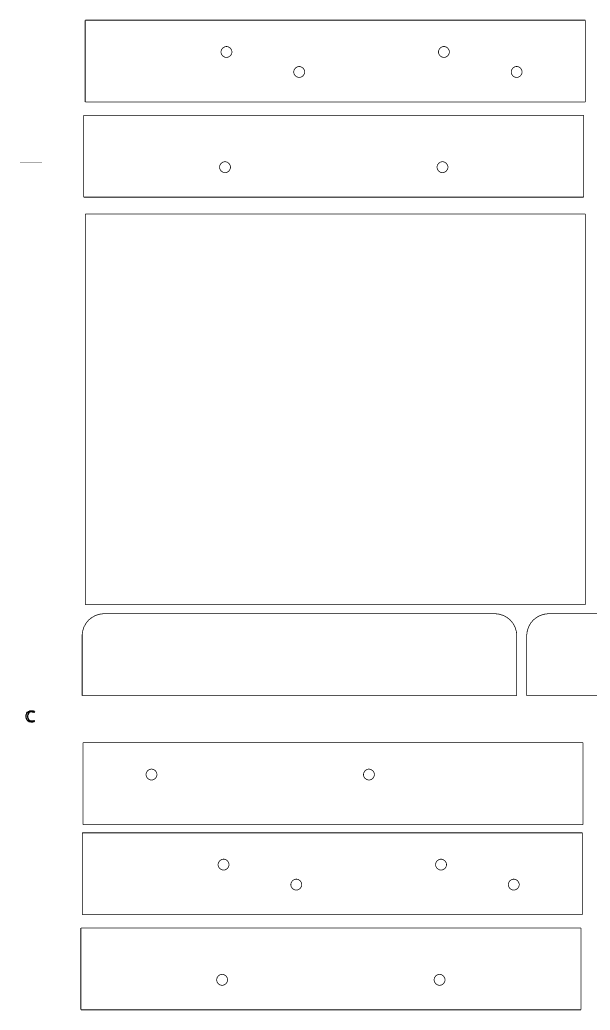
# Model space of a CAD drawing. Extents: x 0 to 72, y 0 to 96.
# Drawn here: x 0.02 to 12.37, y 53.68 to 75.13 of the extents above; entities that cross this region are included whole.
import ezdxf

# ---------------------------------------------------------------- set-up
doc = ezdxf.new("R2010")
doc.units = 0
doc.layers.get('0').update_dxf_attribs({"linetype": 'CONTINUOUS'})

msp = doc.modelspace()

# ---------------------------------------------------------------- linework, layer by layer
at = {"color": 0}
for points, const_width in [([(1.43744, 74.6481), (1.43744, 75.1204)], 0.01575), ([(1.43744, 75.1204), (12.2642, 75.1204)], 0.01575), ([(12.2642, 74.6481), (12.2642, 75.1204)], 0.01575), ([(1.43744, 73.3489), (1.43744, 74.6481)], 0.01575), ([(12.2642, 73.3489), (12.2642, 74.6481)], 0.01575), ([(1.43744, 73.3489), (12.2642, 73.3489)], 0.01575), ([(1.40625, 72.5857), (1.40625, 73.0581)], 0.01575), ([(12.2329, 73.0581), (1.40625, 73.0581)], 0.01575), ([(12.2329, 72.5857), (12.2329, 73.0581)], 0.01575), ([(1.40625, 71.2865), (1.40625, 72.5857)], 0.01575), ([(12.2329, 71.2865), (12.2329, 72.5857)], 0.01575), ([(0.5, 72.0472), (0.02501, 72.0472)], 0.00591), ([(9.05583, 71.936), (9.05583, 71.9246), (9.06506, 71.8901), (9.09033, 71.8525), (9.12787, 71.8272), (9.16237, 71.8179), (9.17389, 71.8179), (9.18533, 71.8179), (9.21983, 71.8272), (9.25738, 71.8525), (9.28271, 71.8901), (9.29199, 71.9246), (9.29199, 71.936), (9.29199, 71.9475), (9.28271, 71.9821), (9.25738, 72.0196), (9.21983, 72.0449), (9.18533, 72.0542), (9.17389, 72.0542), (9.16237, 72.0542), (9.12787, 72.0449), (9.09033, 72.0196), (9.06506, 71.9821), (9.05578, 71.9475), (9.05578, 71.936)], 0.01575), ([(12.2329, 71.2865), (1.40625, 71.2865)], 0.01575), ([(1.44086, 70.9231), (1.44086, 62.4586)], 0.01575), ([(12.2675, 70.9231), (1.44086, 70.9231)], 0.01575), ([(12.2675, 62.4586), (12.2675, 70.9231)], 0.01575), ([(12.2675, 62.4586), (1.44086, 62.4586)], 0.01575), ([(1.84489, 62.2619), (1.82107, 62.2619), (1.74968, 62.2524), (1.66097, 62.2249), (1.58074, 62.1812), (1.51079, 62.1236), (1.45313, 62.0538), (1.40956, 61.9735), (1.382, 61.8847), (1.37245, 61.8133), (1.37245, 61.7896)], 0.01575), ([(1.84489, 62.2619), (10.3094, 62.2619)], 0.01575), ([(10.7818, 61.7896), (10.7818, 61.8133), (10.7722, 61.8847), (10.7446, 61.9735), (10.7011, 62.0538), (10.6434, 62.1236), (10.5735, 62.1812), (10.4932, 62.2249), (10.4046, 62.2525), (10.3331, 62.2619), (10.3093, 62.2619)], 0.01575), ([(11.4716, 62.2619), (11.4478, 62.2619), (11.3764, 62.2524), (11.2877, 62.2249), (11.2074, 62.1812), (11.1375, 62.1236), (11.0799, 62.0538), (11.0363, 61.9735), (11.0087, 61.8847), (10.9992, 61.8133), (10.9992, 61.7896)], 0.01575), ([(11.4716, 62.2619), (19.9361, 62.2619)], 0.01575), ([(1.37245, 61.7896), (1.37245, 60.4903)], 0.01575), ([(10.7818, 61.7896), (10.7818, 60.4903)], 0.01575), ([(10.9992, 61.7896), (10.9992, 60.4903)], 0.01575), ([(1.37245, 60.4903), (10.7818, 60.4903)], 0.01575), ([(10.9992, 60.4903), (20.4085, 60.4903)], 0.01575), ([(1.38873, 58.9956), (1.38873, 59.4679)], 0.01575), ([(12.2154, 59.4679), (1.38873, 59.4679)], 0.01575), ([(12.2154, 58.9956), (12.2154, 59.4679)], 0.01575), ([(1.38873, 57.6962), (1.38873, 58.9956)], 0.01575), ([(12.2154, 57.6962), (12.2154, 58.9956)], 0.01575), ([(1.37468, 57.0444), (1.37468, 57.5169)], 0.01575), ([(1.37468, 57.5169), (12.2014, 57.5169)], 0.01575), ([(12.2154, 57.6962), (1.38873, 57.6962)], 0.01575), ([(12.2014, 57.0444), (12.2014, 57.5169)], 0.01575), ([(1.37468, 55.7453), (1.37468, 57.0444)], 0.01575), ([(12.2014, 55.7453), (12.2014, 57.0444)], 0.01575), ([(1.37468, 55.7453), (12.2014, 55.7453)], 0.01575), ([(1.34348, 54.9822), (1.34348, 55.4546)], 0.01575), ([(12.1702, 55.4546), (1.34348, 55.4546)], 0.01575), ([(12.1702, 54.9822), (12.1702, 55.4546)], 0.01575), ([(1.34348, 53.6829), (1.34348, 54.9822)], 0.01575), ([(12.1702, 53.6829), (12.1702, 54.9822)], 0.01575), ([(4.28444, 54.3325), (4.28444, 54.3211), (4.29368, 54.2865), (4.31901, 54.249), (4.35656, 54.2238), (4.39106, 54.2144), (4.40256, 54.2144), (4.41401, 54.2144), (4.44851, 54.2238), (4.48606, 54.249), (4.51133, 54.2867), (4.52067, 54.3211), (4.52067, 54.3326), (4.52067, 54.344), (4.51133, 54.3786), (4.48606, 54.4161), (4.44851, 54.4414), (4.41401, 54.4507), (4.40256, 54.4507), (4.39106, 54.4507), (4.35656, 54.4414), (4.31901, 54.4161), (4.29368, 54.3786), (4.28444, 54.344), (4.28444, 54.3326)], 0.01575), ([(8.99306, 54.3325), (8.99306, 54.3211), (9.00233, 54.2865), (9.02761, 54.249), (9.06515, 54.2238), (9.09967, 54.2144), (9.11117, 54.2144), (9.12261, 54.2144), (9.15712, 54.2238), (9.19467, 54.249), (9.21994, 54.2867), (9.22928, 54.3211), (9.22928, 54.3326), (9.22928, 54.344), (9.21994, 54.3786), (9.19467, 54.4161), (9.15712, 54.4414), (9.12261, 54.4507), (9.11117, 54.4507), (9.09967, 54.4507), (9.06515, 54.4414), (9.02761, 54.4161), (9.00233, 54.3786), (8.99306, 54.344), (8.99306, 54.3326)], 0.01575), ([(12.1702, 53.6829), (1.34348, 53.6829)], 0.01575)]:
    msp.add_lwpolyline(points, dxfattribs=dict(at, const_width=const_width))
at = {"color": 0, "const_width": 0.01575}
for points in [[(4.61458, 74.4315), (4.61458, 74.42), (4.60531, 74.3856), (4.57997, 74.3479), (4.54243, 74.3226), (4.50792, 74.3133), (4.49647, 74.3133), (4.48497, 74.3133), (4.45047, 74.3226), (4.41292, 74.3479), (4.38764, 74.3856), (4.37836, 74.42), (4.37836, 74.4315), (4.37836, 74.4429), (4.38764, 74.4775), (4.41292, 74.515), (4.45047, 74.5404), (4.48497, 74.5496), (4.49647, 74.5496), (4.50792, 74.5496), (4.54243, 74.5404), (4.57997, 74.515), (4.60531, 74.4775), (4.61458, 74.4429), (4.61458, 74.4315)], [(9.32324, 74.4315), (9.32324, 74.42), (9.31392, 74.3856), (9.28863, 74.3479), (9.25108, 74.3226), (9.21658, 74.3133), (9.20514, 74.3133), (9.19362, 74.3133), (9.15912, 74.3226), (9.12158, 74.3479), (9.09625, 74.3856), (9.08703, 74.42), (9.08703, 74.4315), (9.08703, 74.4429), (9.09625, 74.4775), (9.12158, 74.515), (9.15912, 74.5404), (9.19362, 74.5496), (9.20514, 74.5496), (9.21658, 74.5496), (9.25108, 74.5404), (9.28863, 74.515), (9.31392, 74.4775), (9.32324, 74.4429), (9.32324, 74.4315)], [(6.1894, 73.9985), (6.1894, 73.9869), (6.18007, 73.9525), (6.15479, 73.915), (6.11724, 73.8896), (6.08274, 73.8803), (6.07129, 73.8803), (6.05979, 73.8803), (6.02528, 73.8896), (5.98774, 73.915), (5.9624, 73.9525), (5.95318, 73.9869), (5.95318, 73.9985), (5.95318, 74.0099), (5.9624, 74.0444), (5.98774, 74.0819), (6.02528, 74.1072), (6.05979, 74.1165), (6.07129, 74.1165), (6.08274, 74.1165), (6.11724, 74.1072), (6.15479, 74.0819), (6.18007, 74.0444), (6.1894, 74.0099), (6.1894, 73.9985)], [(10.898, 73.9985), (10.898, 73.9869), (10.8887, 73.9525), (10.8634, 73.915), (10.8258, 73.8896), (10.7913, 73.8803), (10.7799, 73.8803), (10.7684, 73.8803), (10.7339, 73.8896), (10.6963, 73.915), (10.6711, 73.9525), (10.6618, 73.9869), (10.6618, 73.9985), (10.6618, 74.0099), (10.6711, 74.0444), (10.6963, 74.0819), (10.7339, 74.1072), (10.7684, 74.1165), (10.7799, 74.1165), (10.7913, 74.1165), (10.8258, 74.1072), (10.8634, 74.0819), (10.8887, 74.0444), (10.898, 74.0099), (10.898, 73.9985)], [(4.34717, 71.936), (4.34717, 71.9246), (4.35644, 71.8901), (4.38172, 71.8525), (4.41928, 71.8272), (4.45378, 71.8179), (4.46528, 71.8179), (4.47672, 71.8179), (4.51124, 71.8272), (4.54878, 71.8525), (4.57406, 71.8901), (4.58339, 71.9246), (4.58339, 71.936), (4.58339, 71.9475), (4.57406, 71.9821), (4.54878, 72.0196), (4.51124, 72.0449), (4.47672, 72.0542), (4.46528, 72.0542), (4.45378, 72.0542), (4.41928, 72.0449), (4.38172, 72.0196), (4.35644, 71.9821), (4.34717, 71.9475), (4.34717, 71.936)], [(2.75483, 58.779), (2.75483, 58.7675), (2.76411, 58.7331), (2.78939, 58.6954), (2.82693, 58.6701), (2.86143, 58.6608), (2.87294, 58.6608), (2.88439, 58.6608), (2.91889, 58.6701), (2.95643, 58.6954), (2.98178, 58.7331), (2.99104, 58.7675), (2.99104, 58.779), (2.99104, 58.7904), (2.98178, 58.825), (2.95643, 58.8625), (2.91889, 58.8878), (2.88439, 58.8971), (2.87294, 58.8971), (2.86143, 58.8971), (2.82693, 58.8878), (2.78939, 58.8625), (2.76411, 58.825), (2.75483, 58.7904), (2.75483, 58.779)], [(7.46349, 58.779), (7.46349, 58.7675), (7.47276, 58.7331), (7.49804, 58.6954), (7.5356, 58.6701), (7.5701, 58.6608), (7.5816, 58.6608), (7.59304, 58.6608), (7.62756, 58.6701), (7.6651, 58.6954), (7.69037, 58.7331), (7.69971, 58.7675), (7.69971, 58.779), (7.69971, 58.7904), (7.69037, 58.825), (7.6651, 58.8625), (7.62756, 58.8878), (7.59304, 58.8971), (7.5816, 58.8971), (7.5701, 58.8971), (7.5356, 58.8878), (7.49804, 58.8625), (7.47276, 58.825), (7.46349, 58.7904), (7.46349, 58.779)], [(4.55186, 56.8279), (4.55186, 56.8165), (4.54254, 56.7819), (4.51725, 56.7446), (4.47971, 56.7192), (4.44521, 56.7099), (4.43375, 56.7099), (4.42225, 56.7099), (4.38775, 56.7192), (4.35021, 56.7446), (4.32487, 56.7819), (4.31565, 56.8165), (4.31565, 56.8279), (4.31565, 56.8394), (4.32487, 56.874), (4.35021, 56.9115), (4.38775, 56.9368), (4.42225, 56.9461), (4.43375, 56.9461), (4.44521, 56.9461), (4.47971, 56.9368), (4.51725, 56.9115), (4.54254, 56.874), (4.55186, 56.8394), (4.55186, 56.8279)], [(9.26047, 56.8279), (9.26047, 56.8165), (9.25114, 56.7819), (9.22586, 56.7446), (9.18832, 56.7192), (9.15381, 56.7099), (9.14236, 56.7099), (9.13086, 56.7099), (9.09636, 56.7192), (9.05881, 56.7446), (9.03353, 56.7819), (9.02425, 56.8165), (9.02425, 56.8279), (9.02425, 56.8394), (9.03353, 56.874), (9.05881, 56.9115), (9.09636, 56.9368), (9.13086, 56.9461), (9.14236, 56.9461), (9.15381, 56.9461), (9.18832, 56.9368), (9.22586, 56.9115), (9.25114, 56.874), (9.26047, 56.8394), (9.26047, 56.8279)], [(6.12663, 56.3949), (6.12663, 56.3835), (6.11735, 56.349), (6.09201, 56.3114), (6.05447, 56.2861), (6.01997, 56.2768), (6.00851, 56.2768), (5.99701, 56.2768), (5.96251, 56.2861), (5.92497, 56.3114), (5.89968, 56.349), (5.8904, 56.3835), (5.8904, 56.3949), (5.8904, 56.4064), (5.89968, 56.441), (5.92497, 56.4785), (5.96251, 56.5038), (5.99701, 56.5131), (6.00851, 56.5131), (6.01997, 56.5131), (6.05447, 56.5038), (6.09201, 56.4785), (6.11735, 56.441), (6.12663, 56.4064), (6.12663, 56.3949)], [(10.8353, 56.3949), (10.8353, 56.3835), (10.826, 56.349), (10.8007, 56.3114), (10.7631, 56.2861), (10.7286, 56.2768), (10.7172, 56.2768), (10.7057, 56.2768), (10.6712, 56.2861), (10.6336, 56.3114), (10.6083, 56.349), (10.5991, 56.3835), (10.5991, 56.3949), (10.5991, 56.4064), (10.6083, 56.441), (10.6336, 56.4785), (10.6712, 56.5038), (10.7057, 56.5131), (10.7172, 56.5131), (10.7286, 56.5131), (10.7631, 56.5038), (10.8007, 56.4785), (10.826, 56.441), (10.8353, 56.4064), (10.8353, 56.3949)]]:
    msp.add_lwpolyline(points, close=True, dxfattribs=at)
at = {"color": 0}
msp.add_lwpolyline([(0.27349, 60.1349), (0.26628, 60.1344), (0.23796, 60.1276), (0.21663, 60.1135), (0.21294, 60.1092), (0.20893, 60.1042), (0.19596, 60.0776), (0.19103, 60.0485), (0.19103, 60.0388), (0.19016, 60.0306), (0.19504, 59.9971), (0.20871, 59.9719), (0.21229, 59.9678), (0.21555, 59.9632), (0.23774, 59.9483), (0.26421, 59.9429), (0.27306, 59.9429), (0.27653, 59.9421), (0.29894, 59.944), (0.32503, 59.9507), (0.33035, 59.9522), (0.33035, 59.9261), (0.32693, 59.9247), (0.31407, 59.9208), (0.30339, 59.9192), (0.30105, 59.9187), (0.29796, 59.9174), (0.28488, 59.9156), (0.27289, 59.9167), (0.26893, 59.9167), (0.25977, 59.9157), (0.22179, 59.9233), (0.19271, 59.9432), (0.18799, 59.9485), (0.18262, 59.9539), (0.16574, 59.9871), (0.15956, 60.0263), (0.15956, 60.0392), (0.15902, 60.0446), (0.16206, 60.0726), (0.17074, 60.0989), (0.17301, 60.1035), (0.17475, 60.1079), (0.18891, 60.1276), (0.20817, 60.1438), (0.21251, 60.1462), (0.21652, 60.1483), (0.24034, 60.1569), (0.26535, 60.1612), (0.27371, 60.1612), (0.27919, 60.1607), (0.30778, 60.1571), (0.3348, 60.1496), (0.33946, 60.1474), (0.32753, 60.1219), (0.3221, 60.1235), (0.29877, 60.1307), (0.27979, 60.1349), (0.27349, 60.1349)], close=True, dxfattribs=at)

doc.saveas('drawing.dxf')
